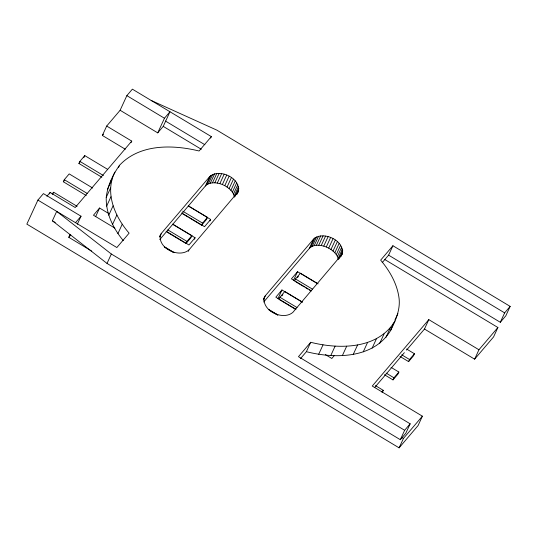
<?xml version="1.0" encoding="UTF-8"?>
<svg xmlns="http://www.w3.org/2000/svg" width="537" height="537" viewBox="0 0 537 537"><rect width="100%" height="100%" fill="white"/><g stroke="black" fill="none" stroke-linecap="round" stroke-linejoin="round"><path stroke-width="0.81" d="M237.233 193.884C244.12 179.821 220.022 167.376 209.739 176.559L161.355 233.373L159.771 236.24M341.478 255.612C347.124 241.71 323.771 230.058 313.655 239.012L265.271 295.827L263.352 299.411M123.315 240.636C113.273 228.547 105.769 213.424 106.239 197.394C107.487 185.742 112.83 174.773 119.523 165.289C139.593 143.856 172.612 144.48 199.073 150.998L211.33 136.606L132.37 89.155L126.853 95.64L120.12 110.273L106.688 126.047L102.359 135.452L125.282 149.226M384.432 259.317L497.9 327.503L478.944 349.762L428.808 319.636L372.255 386.049L422.391 416.182L418.061 425.586L399.105 447.845L26.85 224.124L37.905 200.086L116.858 247.537L129.115 233.152C115.005 216.982 104.379 192.857 114.884 172.108M300.525 358.568L306.385 351.688C334.799 358.931 373.53 358.75 390.574 330.577C395.89 320.045 400.897 308.641 398.816 296.545C396.615 282.871 389.479 270.608 380.666 260.13L392.923 245.745L504.632 312.876L510.15 306.392L216.847 130.129L151.172 100.459M160.435 234.79C157.563 248.309 178.989 258.445 188.93 249.94L238.227 191.716M264.352 297.243C261.485 310.762 282.905 320.898 292.846 312.393L342.15 254.162M390.574 330.577L392.077 326.771M392.681 325.247L393.581 322.965M49.464 193.911L50.129 192.461L75.2 207.524L131.753 141.11L106.688 126.047M52.653 194.3L53.297 192.904M86.242 195.542L63.332 181.768L64.292 179.673L69.199 173.914L92.713 188.044M410.161 423.807L405.838 433.211L400.313 439.696L107.017 263.425L52.378 220.794L56.707 211.39L111.34 254.021L404.643 430.291L410.161 423.807L298.458 356.675L310.708 342.284C339.129 349.52 377.853 349.345 394.903 321.173M101.829 177.244L78.912 163.47L79.872 161.382L84.779 155.616L107.581 169.323M83.819 157.71L84.779 155.616M91.76 251.128L68.776 237.314L70.125 234.394M77.328 224.251L81.027 216.203L43.423 193.609L37.905 200.086M107.554 189.131L111.877 179.72M95.599 216.706L99.593 208.027L108.863 213.605M118.523 167.457L119.523 165.289M131.088 142.56L131.753 141.11M106.239 197.394L110.562 187.984M106.641 206.141L110.964 196.737M108.756 215.209L113.079 205.805M112.542 224.419L116.865 215.015M157.724 132.867L164.45 118.241L169.974 111.756L163.241 126.383L157.724 132.867L120.12 110.273M117.918 233.595L122.248 224.191M107.017 263.425L111.34 254.021M159.697 236.992L161.355 233.373M210.658 138.056L211.33 136.606M159.751 239.589L205.409 185.963L209.739 176.559M205.409 185.963L206.711 184.775L211.034 175.371M206.711 184.775L208.349 183.842L212.672 174.438M208.349 183.842L210.282 183.191L214.612 173.787M210.282 183.191L212.464 182.849L216.787 173.444M167.014 232.078L186.03 243.503L186.99 241.408L191.897 235.649L172.699 224.11M212.464 182.849L214.827 182.808L219.15 173.404M191.897 235.649L190.937 237.737L186.03 243.503M214.827 182.808L217.304 183.09L221.633 173.679M188.265 251.39L188.93 249.94M217.304 183.09L219.834 183.667L224.164 174.263M194.421 239.207L195.085 237.757L172.968 224.466M189.642 218.009L201.61 225.204L202.57 223.117L207.477 217.351L188.279 205.812M219.834 183.667L222.352 184.54L226.681 175.129M207.477 217.351L206.517 219.445L201.61 225.204M234.427 197.153C233.602 191.924 229.178 188.125 224.781 185.668L229.104 176.264M210.001 220.908L210.672 219.465L188.547 206.168M227.057 187.037L231.387 177.633M229.118 188.601L233.447 179.197M230.91 190.326L235.24 180.915M232.387 192.152L236.71 182.748M233.494 194.032L237.824 184.627M234.219 195.924L238.542 186.52M235.199 196.32L238.858 188.359M236.757 194.448L238.75 190.111M263.278 300.163L265.271 295.827M277.965 298.646L281.952 289.967L301.995 302.009M302.6 302.177L284.825 291.497L279.918 297.256L278.951 299.351L295.853 309.507M293.544 280.348L297.538 271.668L317.575 283.711M263.667 302.036L309.325 248.416L313.655 239.012M294.538 281.052L295.498 278.958L300.405 273.199L318.179 283.878M309.325 248.416L310.628 247.228L314.95 237.824M310.628 247.228L312.265 246.295L316.588 236.891M312.265 246.295L314.199 245.644L318.528 236.24M314.199 245.644L316.38 245.295L320.703 235.891M316.38 245.295L318.743 245.261L323.066 235.857M318.743 245.261L321.22 245.537L325.55 236.132M321.22 245.537L323.751 246.121L328.08 236.716M323.751 246.121L326.268 246.986L330.597 237.582M338.344 259.606C337.525 254.37 333.094 250.578 328.698 248.121L333.021 238.717M330.973 249.49L335.303 240.086M333.034 251.054L337.364 241.65M334.826 252.773L339.156 243.368M336.303 254.598L340.626 245.194M337.411 256.485L341.74 247.08M338.135 258.371L342.458 248.967M339.115 258.774L342.774 250.813M340.559 257.028L341.223 255.578M341.002 256.176L342.666 252.558M306.385 351.688L310.708 342.284M318.696 354.259L323.019 344.855M330.772 355.575L335.095 346.17M342.364 355.608L346.694 346.204M382.203 262.653L388.593 255.149L392.923 245.745M353.265 354.36L357.595 344.955M363.254 351.856L367.583 342.452M372.141 348.137L376.464 338.733M379.746 343.291L384.076 333.886M385.935 337.397L390.258 327.993M394.91 320.072L397.904 313.561M382.331 392.426L383.29 390.339L375.45 385.626M384.411 374.725L393.003 379.894L393.963 377.8L398.87 372.04L391.03 367.328M398.87 372.04L397.91 374.128L393.003 379.894M399.991 356.434L408.583 361.596L409.543 359.508L414.45 353.742L406.61 349.03M406.536 350.111L424.485 329.04L428.808 319.636M414.45 353.742L413.49 355.83L408.583 361.596M400.313 439.696L404.643 430.291M399.105 447.845L403.435 438.44L422.391 416.182M424.485 329.04L474.621 359.172L478.944 349.762M497.9 327.503L493.577 336.914L474.621 359.172M388.593 255.149L500.303 322.281L504.632 312.876M510.15 306.392L505.827 315.796L500.303 322.281M110.555 181.513L111.488 180.15M46.907 196.247L50.129 192.461M52.143 193.938L53.619 192.212L77.133 206.342M102.359 135.452L103.446 134.176M63.332 181.768L64.312 180.613M78.912 163.47L79.892 162.315M75.509 222.687L81.027 216.203M68.776 237.314L70.783 234.958M99.593 208.027L93.458 215.23L114.864 228.097M195.085 237.757L188.957 244.966L166.121 231.239M210.672 219.465L204.537 226.668L181.701 212.947M281.952 289.967L275.823 297.169L295.86 309.211M297.538 271.668L291.403 278.871L311.447 290.913M281.898 295.887L282.878 294.739M297.478 277.595L298.458 276.441M334.376 355.481L331.819 358.481L325.375 354.608M374.994 387.15L404.361 352.668M381.82 392.064L383.29 390.339M222.352 184.54L224.781 185.668M326.268 246.986L328.698 248.121M126.853 95.64L164.45 118.241M165.463 121.053L204.852 144.721M163.241 126.383L201.308 149.259M182.661 211.148L202.57 223.117M295.498 278.958L312.561 289.215M182.6 213.78L188.232 217.163M295.941 281.898L304.392 286.973M305.801 287.819L307.916 289.094M309.325 289.94L310.728 290.786M79.872 161.382L103.386 175.512M401.703 354.796L409.543 359.508M167.792 229.876L186.99 241.408M279.918 297.256L296.981 307.513M64.292 179.673L87.095 193.38M386.123 373.094L393.963 377.8M164.94 247.107L174.183 252.665M269.245 309.789L277.777 314.917M164.523 247.054L173.089 252.195M268.52 309.554L277.824 315.145M52.378 220.794L55.244 222.513M401.998 437.574L403.435 438.44"/></g></svg>
